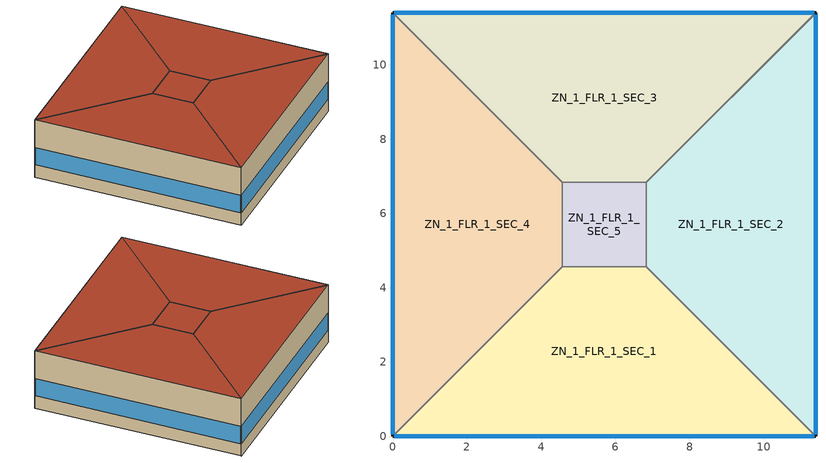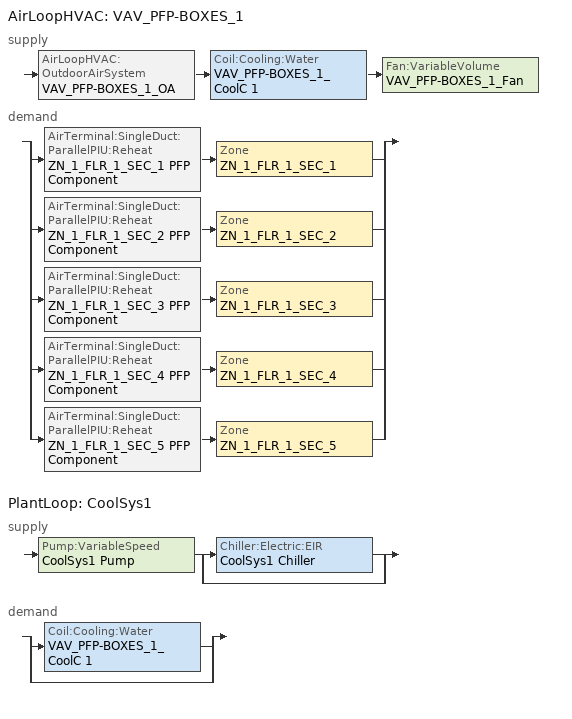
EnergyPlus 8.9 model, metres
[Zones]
ZN_1_FLR_1_SEC_1
 floor ground (Unheated - 8in Slab with Carpet_Ext-slab): 4.57,4.57 6.83,4.57 11.4,0 0,0 z0
 wall outside (Mass_NR_Ext-wall): 0,0 11.4,0 z0:3.5
 wall to ZN_1_FLR_1_SEC_2 (Standard_Int-Wall): 11.4,0 6.83,4.57 z0:3.5
 wall to ZN_1_FLR_1_SEC_5 (Standard_Int-Wall): 6.83,4.57 4.57,4.57 z0:3.5
 wall to ZN_1_FLR_1_SEC_4 (Standard_Int-Wall): 4.57,4.57 0,0 z0:3.5
 window (std_window_UValue_6.809_SHGC_0.25_VT_0.25): 0.05,0 11.35,0 z0.75:1.81
 roof outside (Roof): 0,0 11.4,0 6.83,4.57 4.57,4.57 z3.5
ZN_1_FLR_1_SEC_2
 floor ground (Unheated - 8in Slab with Carpet_Ext-slab): 6.83,4.57 6.83,6.83 11.4,11.4 11.4,0 z0
 wall outside (Mass_NR_Ext-wall): 11.4,0 11.4,11.4 z0:3.5
 wall to ZN_1_FLR_1_SEC_3 (Standard_Int-Wall): 11.4,11.4 6.83,6.83 z0:3.5
 wall to ZN_1_FLR_1_SEC_5 (Standard_Int-Wall): 6.83,6.83 6.83,4.57 z0:3.5
 window (std_window_UValue_6.809_SHGC_0.25_VT_0.25_east): 11.4,0.05 11.4,11.35 z0.75:1.81
 roof outside (Roof): 11.4,0 11.4,11.4 6.83,6.83 6.83,4.57 z3.5
ZN_1_FLR_1_SEC_3
 floor ground (Unheated - 8in Slab with Carpet_Ext-slab): 0,11.4 11.4,11.4 6.83,6.83 4.57,6.83 z0
 wall outside (Mass_NR_Ext-wall): 11.4,11.4 0,11.4 z0:3.5
 wall to ZN_1_FLR_1_SEC_5 (Standard_Int-Wall): 4.57,6.83 6.83,6.83 z0:3.5
 wall to ZN_1_FLR_1_SEC_4 (Standard_Int-Wall): 0,11.4 4.57,6.83 z0:3.5
 window (std_window_UValue_6.809_SHGC_0.25_VT_0.25_north): 11.35,11.4 0.05,11.4 z0.75:1.81
 roof outside (Roof): 4.57,6.83 6.83,6.83 11.4,11.4 0,11.4 z3.5
ZN_1_FLR_1_SEC_4
 floor ground (Unheated - 8in Slab with Carpet_Ext-slab): 0,11.4 4.57,6.83 4.57,4.57 0,0 z0
 wall outside (Mass_NR_Ext-wall): 0,11.4 0,0 z0:3.5
 wall to ZN_1_FLR_1_SEC_5 (Standard_Int-Wall): 4.57,4.57 4.57,6.83 z0:3.5
 window (std_window_UValue_6.809_SHGC_0.25_VT_0.25_west): 0,11.35 0,0.05 z0.75:1.81
 roof outside (Roof): 0,0 4.57,4.57 4.57,6.83 0,11.4 z3.5
ZN_1_FLR_1_SEC_5
 floor ground (Unheated - 8in Slab with Carpet_Ext-slab): 4.57,6.83 6.83,6.83 6.83,4.57 4.57,4.57 z0
 roof outside (Roof): 4.57,4.57 6.83,4.57 6.83,6.83 4.57,6.83 z3.5
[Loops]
AirLoopHVAC 'VAV_PFP-BOXES_1'
 supply: AirLoopHVAC:OutdoorAirSystem 'VAV_PFP-BOXES_1_OA' > Coil:Cooling:Water 'VAV_PFP-BOXES_1_CoolC 1' > Fan:VariableVolume 'VAV_PFP-BOXES_1_Fan'
 demand: split
  | AirTerminal:SingleDuct:ParallelPIU:Reheat 'ZN_1_FLR_1_SEC_1 PFP Component' > Zone 'ZN_1_FLR_1_SEC_1'
  | AirTerminal:SingleDuct:ParallelPIU:Reheat 'ZN_1_FLR_1_SEC_2 PFP Component' > Zone 'ZN_1_FLR_1_SEC_2'
  | AirTerminal:SingleDuct:ParallelPIU:Reheat 'ZN_1_FLR_1_SEC_3 PFP Component' > Zone 'ZN_1_FLR_1_SEC_3'
  | AirTerminal:SingleDuct:ParallelPIU:Reheat 'ZN_1_FLR_1_SEC_4 PFP Component' > Zone 'ZN_1_FLR_1_SEC_4'
  | AirTerminal:SingleDuct:ParallelPIU:Reheat 'ZN_1_FLR_1_SEC_5 PFP Component' > Zone 'ZN_1_FLR_1_SEC_5'
PlantLoop 'CoolSys1'
 supply: Pump:VariableSpeed 'CoolSys1 Pump' > split
  | Chiller:Electric:EIR 'CoolSys1 Chiller'
  | bypass
 demand: split
  | Coil:Cooling:Water 'VAV_PFP-BOXES_1_CoolC 1'
  | bypass
[Building]
Coolroof_IDF: North Axis {deg}=0; Terrain=City; Loads Convergence Tolerance Value=0.04; Temperature Convergence Tolerance Value {deltaC}=0.2; Solar Distribution=FullInteriorAndExterior; Maximum Number of Warmup Days=25; Minimum Number of Warmup Days=6
[SizingPeriod:WeatherFileDays] Begin Month=1; Begin Day of Month=1; End Month=12; End Day of Month=31; Use Weather File Daylight Saving Period=No; Use Weather File Rain and Snow Indicators=No
Name | Day of Week for Start Day
SummerDesignPeriod | SummerDesignDay
WinterDesignPeriod | WinterDesignDay
[Site:GroundTemperature:BuildingSurface]
25, 25, 25, 25, 25, 25, 25, 25, 25, 25, 25, 25
[Material] Thermal Absorptance=0.9
Name | Roughness | Thickness {m} | Conductivity {W/m-K} | Density {kg/m3} | Specific Heat {J/kg-K} | Solar Absorptance | Visible Absorptance
Roof Coating | Rough | 0.01 | 0.88 | 2800 | 896 | 0.66 | 0.66
GP01 1/2 GYPSUM | Smooth | 0.0127 | 0.16 | 800 | 1090 | 0.7 | 0.5
1IN Stucco | Smooth | 0.0253 | 0.6918 | 1858 | 837 | 0.92 | 0.92
8IN Concrete HW | MediumRough | 0.2033 | 1.7296 | 2243 | 837 | 0.65 | 0.65
1/2IN Gypsum | Smooth | 0.0127 | 0.16 | 784.9 | 830 | 0.92 | 0.92
MAT-CC05 8 HW CONCRETE | Rough | 0.2032 | 1.311 | 2240 | 836.8 | 0.7 | 0.7
Std Wood 6inch | MediumSmooth | 0.15 | 0.12 | 540 | 1210 | 0.7 | 0.7
Wall Insulation | MediumRough | 0.05 | 0.045 | 265 | 836.8 | 0.7 | 0.7
Roof Plaster | Rough | 0.012 | 0.88 | 2800 | 896 | 0.7 | 0.7
Concrete Reinforced (2% Steel) | MediumRough | 0.152 | 2.5 | 2400 | 1000 | 0.6 | 0.6
Gypsum Plasterboard | Rough | 0.012 | 0.25 | 900 | 1000 | 0.5 | 0.5
[Material:NoMass] Thermal Absorptance=0.9; Solar Absorptance=0.7
Name | Roughness | Thermal Resistance {m2-K/W} | Visible Absorptance
CP02 CARPET PAD | VeryRough | 0.2165 | 0.8
Insulation | MediumRough | 0.001 | 0.7
[WindowMaterial:Glazing]
Theoretical Glass [167]: Optical Data Type=SpectralAverage; Thickness {m}=0.003; Solar Transmittance at Normal Incidence=0.2374; Front Side Solar Reflectance at Normal Incidence=0.7126; Back Side Solar Reflectance at Normal Incidence=0.7126; Visible Transmittance at Normal Incidence=0.2512; Front Side Visible Reflectance at Normal Incidence=0.6988; Back Side Visible Reflectance at Normal Incidence=0.6988; Infrared Transmittance at Normal Incidence=0; Front Side Infrared Hemispherical Emissivity=0.985; Back Side Infrared Hemispherical Emissivity=0.985; Conductivity {W/m-K}=2.1073; Dirt Correction Factor for Solar and Visible Transmittance=1; Solar Diffusing=No
[Construction]
InteriorFurnishings: Std Wood 6inch
std_window_UValue_6.809_SHGC_0.25_VT_0.25; std_window_UValue_6.809_SHGC_0.25_VT_0.25_east; std_window_UValue_6.809_SHGC_0.25_VT_0.25_north; std_window_UValue_6.809_SHGC_0.25_VT_0.25_west: Theoretical Glass [167]
Standard_Int-Wall: GP01 1/2 GYPSUM, GP01 1/2 GYPSUM
Mass_NR_Ext-wall: 1IN Stucco, Wall Insulation, 8IN Concrete HW, 1/2IN Gypsum
Unheated - 8in Slab with Carpet_Ext-slab: MAT-CC05 8 HW CONCRETE, CP02 CARPET PAD
Roof: Roof Coating, Roof Plaster, Insulation, Concrete Reinforced (2% Steel), Gypsum Plasterboard
[Zone] Type=1; Multiplier=1; Ceiling Height {m}=3.5; Floor Area {m2}=AutoCalculate; Part of Total Floor Area=Yes
Name | Volume {m3}
ZN_1_FLR_1_SEC_1; ZN_1_FLR_1_SEC_2; ZN_1_FLR_1_SEC_3; ZN_1_FLR_1_SEC_4 | 109.2739
ZN_1_FLR_1_SEC_5 | 17.9044
[InternalMass] Construction=InteriorFurnishings
Name | Zone | Surface Area {m2}
ZN_1_FLR_1_SEC_1 Internal Mass | ZN_1_FLR_1_SEC_1 | 323.8302
ZN_1_FLR_1_SEC_2 Internal Mass | ZN_1_FLR_1_SEC_2 | 323.8302
ZN_1_FLR_1_SEC_3 Internal Mass | ZN_1_FLR_1_SEC_3 | 323.8302
ZN_1_FLR_1_SEC_4 Internal Mass | ZN_1_FLR_1_SEC_4 | 323.8302
ZN_1_FLR_1_SEC_5 Internal Mass | ZN_1_FLR_1_SEC_5 | 1904.68
[People] Number of People Schedule=BLDG_OCC_SCH; Number of People Calculation Method=Area/Person; Zone Floor Area per Person {m2/person}=6.94; Fraction Radiant=0.3; Sensible Heat Fraction=AUTOCALCULATE; Activity Level Schedule=ACTIVITY_SCH; Carbon Dioxide Generation Rate {m3/s-W}=3.82E-8; Enable ASHRAE 55 Comfort Warnings=No; Mean Radiant Temperature Calculation Type=ZoneAveraged; Work Efficiency Schedule=WORK_EFF_SCH; Clothing Insulation Calculation Method=ClothingInsulationSchedule; Clothing Insulation Schedule=CLOTHING_SCH; Air Velocity Schedule=AIR_VELO_SCH; Thermal Comfort Model 1 Type=FANGER
Name | Zone or ZoneList
ZN_1_FLR_1_SEC_1 People | ZN_1_FLR_1_SEC_1
ZN_1_FLR_1_SEC_2 People | ZN_1_FLR_1_SEC_2
ZN_1_FLR_1_SEC_3 People | ZN_1_FLR_1_SEC_3
ZN_1_FLR_1_SEC_4 People | ZN_1_FLR_1_SEC_4
ZN_1_FLR_1_SEC_5 People | ZN_1_FLR_1_SEC_5
[Lights] Schedule=BLDG_LIGHT_SCH; Design Level Calculation Method=Watts/Area; Watts per Zone Floor Area {W/m2}=10.8; Return Air Fraction=0; Fraction Radiant=0.7; Fraction Visible=0.2; Fraction Replaceable=1; Return Air Fraction Calculated from Plenum Temperature=No
Name | Zone or ZoneList
ZN_1_FLR_1_SEC_1_Lights | ZN_1_FLR_1_SEC_1
ZN_1_FLR_1_SEC_2_Lights | ZN_1_FLR_1_SEC_2
ZN_1_FLR_1_SEC_3_Lights | ZN_1_FLR_1_SEC_3
ZN_1_FLR_1_SEC_4_Lights | ZN_1_FLR_1_SEC_4
ZN_1_FLR_1_SEC_5_Lights | ZN_1_FLR_1_SEC_5
[ElectricEquipment] Schedule=BLDG_EQUIP_SCH; Design Level Calculation Method=Watts/Area; Watts per Zone Floor Area {W/m2}=16.15; Fraction Latent=0; Fraction Radiant=0.5; Fraction Lost=0
Name | Zone or ZoneList
ZN_1_FLR_1_SEC_1_PlugMisc_Equip | ZN_1_FLR_1_SEC_1
ZN_1_FLR_1_SEC_2_PlugMisc_Equip | ZN_1_FLR_1_SEC_2
ZN_1_FLR_1_SEC_3_PlugMisc_Equip | ZN_1_FLR_1_SEC_3
ZN_1_FLR_1_SEC_4_PlugMisc_Equip | ZN_1_FLR_1_SEC_4
ZN_1_FLR_1_SEC_5_PlugMisc_Equip | ZN_1_FLR_1_SEC_5
[ZoneInfiltration:DesignFlowRate] Schedule=INFIL_SCH; Design Flow Rate Calculation Method=Flow/Zone; Constant Term Coefficient=1; Temperature Term Coefficient=0; Velocity Term Coefficient=0; Velocity Squared Term Coefficient=0
Name | Zone or ZoneList | Design Flow Rate {m3/s}
ZN_1_FLR_1_SEC_1_Infiltration | ZN_1_FLR_1_SEC_1 | 0.0512731
ZN_1_FLR_1_SEC_2_Infiltration | ZN_1_FLR_1_SEC_2 | 0.0512731
ZN_1_FLR_1_SEC_3_Infiltration | ZN_1_FLR_1_SEC_3 | 0.0512731
ZN_1_FLR_1_SEC_4_Infiltration | ZN_1_FLR_1_SEC_4 | 0.0512731
ZN_1_FLR_1_SEC_5_Infiltration | ZN_1_FLR_1_SEC_5 | 0.301574
[DesignSpecification:OutdoorAir] Outdoor Air Method=Flow/Zone; Outdoor Air Flow per Person {m3/s-person}=0; Outdoor Air Flow per Zone Floor Area {m3/s-m2}=0; Outdoor Air Flow Air Changes per Hour {1/hr}=0
Name | Outdoor Air Flow per Zone {m3/s}
ZN_1_FLR_1_SEC_1 OA Design Spec; ZN_1_FLR_1_SEC_2 OA Design Spec; ZN_1_FLR_1_SEC_3 OA Design Spec; ZN_1_FLR_1_SEC_4 OA Design Spec | 0.0644017
ZN_1_FLR_1_SEC_5 OA Design Spec | 0.378793
[DesignSpecification:ZoneAirDistribution] Zone Air Distribution Effectiveness in Cooling Mode=1; Zone Air Distribution Effectiveness in Heating Mode=1; Zone Secondary Recirculation Fraction=0
ZN_1_FLR_1_SEC_1 Air Dist Design Spec; ZN_1_FLR_1_SEC_2 Air Dist Design Spec; ZN_1_FLR_1_SEC_3 Air Dist Design Spec; ZN_1_FLR_1_SEC_4 Air Dist Design Spec; ZN_1_FLR_1_SEC_5 Air Dist Design Spec
[Sizing:Zone] Zone Cooling Design Supply Air Temperature Input Method=SupplyAirTemperature; Zone Cooling Design Supply Air Temperature {C}=14; Zone Heating Design Supply Air Temperature Input Method=SupplyAirTemperature; Zone Heating Design Supply Air Temperature {C}=40; Zone Cooling Design Supply Air Humidity Ratio {kgWater/kgDryAir}=0.0085; Zone Heating Design Supply Air Humidity Ratio {kgWater/kgDryAir}=0.008; Cooling Design Air Flow Method=DesignDay; Cooling Minimum Air Flow Fraction=0; Heating Design Air Flow Method=DesignDay; Heating Design Air Flow Rate {m3/s}=0
Name | Design Specification Outdoor Air Object | Design Specification Zone Air Distribution Object
ZN_1_FLR_1_SEC_1 | ZN_1_FLR_1_SEC_1 OA Design Spec | ZN_1_FLR_1_SEC_1 Air Dist Design Spec
ZN_1_FLR_1_SEC_2 | ZN_1_FLR_1_SEC_2 OA Design Spec | ZN_1_FLR_1_SEC_2 Air Dist Design Spec
ZN_1_FLR_1_SEC_3 | ZN_1_FLR_1_SEC_3 OA Design Spec | ZN_1_FLR_1_SEC_3 Air Dist Design Spec
ZN_1_FLR_1_SEC_4 | ZN_1_FLR_1_SEC_4 OA Design Spec | ZN_1_FLR_1_SEC_4 Air Dist Design Spec
ZN_1_FLR_1_SEC_5 | ZN_1_FLR_1_SEC_5 OA Design Spec | ZN_1_FLR_1_SEC_5 Air Dist Design Spec
[Sizing:System]
VAV_PFP-BOXES_1: Type of Load to Size On=Sensible; Design Outdoor Air Flow Rate {m3/s}=AUTOSIZE; Central Heating Maximum System Air Flow Ratio=0.3; Preheat Design Temperature {C}=7; Preheat Design Humidity Ratio {kgWater/kgDryAir}=0.008; Precool Design Temperature {C}=12.8; Precool Design Humidity Ratio {kgWater/kgDryAir}=0.008; Central Cooling Design Supply Air Temperature {C}=12.8; Central Heating Design Supply Air Temperature {C}=16.7; Type of Zone Sum to Use=NonCoincident; 100% Outdoor Air in Cooling=No; 100% Outdoor Air in Heating=No; Central Cooling Design Supply Air Humidity Ratio {kgWater/kgDryAir}=0.0085; Central Heating Design Supply Air Humidity Ratio {kgWater/kgDryAir}=0.008; Cooling Supply Air Flow Rate Method=DesignDay; Cooling Supply Air Flow Rate {m3/s}=0; Heating Supply Air Flow Rate Method=DesignDay; Heating Supply Air Flow Rate {m3/s}=0; System Outdoor Air Method=VentilationRateProcedure; Zone Maximum Outdoor Air Fraction=1; Cooling Design Capacity Method=CoolingDesignCapacity; Cooling Design Capacity {W}=autosize; Heating Design Capacity Method=HeatingDesignCapacity; Heating Design Capacity {W}=autosize; Central Cooling Capacity Control Method=OnOff
[Sizing:Plant]
CoolSys1: Loop Type=Cooling; Design Loop Exit Temperature {C}=6.67; Loop Design Temperature Difference {deltaC}=6.67
[ZoneControl:Thermostat] Control Type Schedule=Dual Zone Control Type Sched
Name | Zone or ZoneList | Control 1
ZN_1_FLR_1_SEC_1 Thermostat | ZN_1_FLR_1_SEC_1 | ZN_1_FLR_1_SEC_1 DualSPSched
ZN_1_FLR_1_SEC_2 Thermostat | ZN_1_FLR_1_SEC_2 | ZN_1_FLR_1_SEC_2 DualSPSched
ZN_1_FLR_1_SEC_3 Thermostat | ZN_1_FLR_1_SEC_3 | ZN_1_FLR_1_SEC_3 DualSPSched
ZN_1_FLR_1_SEC_4 Thermostat | ZN_1_FLR_1_SEC_4 | ZN_1_FLR_1_SEC_4 DualSPSched
ZN_1_FLR_1_SEC_5 Thermostat | ZN_1_FLR_1_SEC_5 | ZN_1_FLR_1_SEC_5 DualSPSched
[ThermostatSetpoint:DualSetpoint] Heating Setpoint Temperature Schedule=HtgSetP_Sch; Cooling Setpoint Temperature Schedule=ClgSetP_Sch
ZN_1_FLR_1_SEC_1 DualSPSched; ZN_1_FLR_1_SEC_2 DualSPSched; ZN_1_FLR_1_SEC_3 DualSPSched; ZN_1_FLR_1_SEC_4 DualSPSched; ZN_1_FLR_1_SEC_5 DualSPSched
[AirTerminal:SingleDuct:ParallelPIU:Reheat] Availability Schedule=ALWAYS_ON; Maximum Primary Air Flow Rate {m3/s}=AUTOSIZE; Maximum Secondary Air Flow Rate {m3/s}=AUTOSIZE; Minimum Primary Air Flow Fraction=AUTOSIZE; Fan On Flow Fraction=AUTOSIZE; Maximum Hot Water or Steam Flow Rate {m3/s}=AUTOSIZE; Minimum Hot Water or Steam Flow Rate {m3/s}=0; Convergence Tolerance=0.0005
Name | Fan | Reheat Coil
ZN_1_FLR_1_SEC_1 PFP Component | ZN_1_FLR_1_SEC_1 PFP fan | ZN_1_FLR_1_SEC_1 PFP reheat coil
ZN_1_FLR_1_SEC_2 PFP Component | ZN_1_FLR_1_SEC_2 PFP fan | ZN_1_FLR_1_SEC_2 PFP reheat coil
ZN_1_FLR_1_SEC_3 PFP Component | ZN_1_FLR_1_SEC_3 PFP fan | ZN_1_FLR_1_SEC_3 PFP reheat coil
ZN_1_FLR_1_SEC_4 PFP Component | ZN_1_FLR_1_SEC_4 PFP fan | ZN_1_FLR_1_SEC_4 PFP reheat coil
ZN_1_FLR_1_SEC_5 PFP Component | ZN_1_FLR_1_SEC_5 PFP fan | ZN_1_FLR_1_SEC_5 PFP reheat coil
[Zone equipment]
ZN_1_FLR_1_SEC_1: ZN_1_FLR_1_SEC_1 PFP Component
ZN_1_FLR_1_SEC_2: ZN_1_FLR_1_SEC_2 PFP Component
ZN_1_FLR_1_SEC_3: ZN_1_FLR_1_SEC_3 PFP Component
ZN_1_FLR_1_SEC_4: ZN_1_FLR_1_SEC_4 PFP Component
ZN_1_FLR_1_SEC_5: ZN_1_FLR_1_SEC_5 PFP Component
[Fan:ConstantVolume] Availability Schedule=HVACOperationSchd; Fan Total Efficiency=0.6; Pressure Rise {Pa}=0.6; Maximum Flow Rate {m3/s}=AUTOSIZE; Motor Efficiency=0.9; Motor In Airstream Fraction=1
ZN_1_FLR_1_SEC_1 PFP fan; ZN_1_FLR_1_SEC_2 PFP fan; ZN_1_FLR_1_SEC_3 PFP fan; ZN_1_FLR_1_SEC_4 PFP fan; ZN_1_FLR_1_SEC_5 PFP fan
[Fan:VariableVolume]
VAV_PFP-BOXES_1_Fan: Availability Schedule=HVACOperationSchd; Fan Total Efficiency=0.6; Pressure Rise {Pa}=500; Maximum Flow Rate {m3/s}=AUTOSIZE; Fan Power Minimum Flow Rate Input Method=Fraction; Fan Power Minimum Flow Fraction=0.6; Motor Efficiency=0.9; Motor In Airstream Fraction=1; Fan Power Coefficient 1=0.0407599; Fan Power Coefficient 2=0.088045; Fan Power Coefficient 3=-0.0729261; Fan Power Coefficient 4=0.94374; Fan Power Coefficient 5=0
[Coil:Cooling:Water]
VAV_PFP-BOXES_1_CoolC 1: Availability Schedule=ALWAYS_ON; Design Water Flow Rate {m3/s}=AUTOSIZE; Design Air Flow Rate {m3/s}=AUTOSIZE; Design Inlet Water Temperature {C}=AUTOSIZE; Design Inlet Air Temperature {C}=AUTOSIZE; Design Outlet Air Temperature {C}=AUTOSIZE; Design Inlet Air Humidity Ratio {kgWater/kgDryAir}=AUTOSIZE; Design Outlet Air Humidity Ratio {kgWater/kgDryAir}=AUTOSIZE; Type of Analysis=SimpleAnalysis; Heat Exchanger Configuration=CrossFlow
[Coil:Heating:Electric] Availability Schedule=ALWAYS_ON; Efficiency=1; Nominal Capacity {W}=AUTOSIZE
ZN_1_FLR_1_SEC_1 PFP reheat coil; ZN_1_FLR_1_SEC_2 PFP reheat coil; ZN_1_FLR_1_SEC_3 PFP reheat coil; ZN_1_FLR_1_SEC_4 PFP reheat coil; ZN_1_FLR_1_SEC_5 PFP reheat coil
[Controller:WaterCoil]
VAV_PFP-BOXES_1_CoolC 1_Controller: Control Variable=Temperature; Action=Reverse; Actuator Variable=Flow; Maximum Actuated Flow {m3/s}=AUTOSIZE; Minimum Actuated Flow {m3/s}=0
[Controller:OutdoorAir]
VAV_PFP-BOXES_1_OA_Controller: Minimum Outdoor Air Flow Rate {m3/s}=AUTOSIZE; Maximum Outdoor Air Flow Rate {m3/s}=AUTOSIZE; Economizer Control Type=NoEconomizer; Economizer Control Action Type=ModulateFlow; Economizer Maximum Limit Dry-Bulb Temperature {C}=28; Economizer Maximum Limit Enthalpy {J/kg}=64000; Economizer Minimum Limit Dry-Bulb Temperature {C}=-100; Lockout Type=NoLockout; Minimum Limit Type=FixedMinimum; Minimum Outdoor Air Schedule=MinOA_Sched; High Humidity Control=No; Heat Recovery Bypass Control Type=BypassWhenOAFlowGreaterThanMinimum
[AirLoopHVAC]
VAV_PFP-BOXES_1: Design Supply Air Flow Rate {m3/s}=AUTOSIZE
[Pump:VariableSpeed]
CoolSys1 Pump: Design Maximum Flow Rate {m3/s}=AUTOSIZE; Design Pump Head {Pa}=179352; Design Power Consumption {W}=AUTOSIZE; Motor Efficiency=0.9; Fraction of Motor Inefficiencies to Fluid Stream=0; Coefficient 1 of the Part Load Performance Curve=0; Coefficient 2 of the Part Load Performance Curve=1; Coefficient 3 of the Part Load Performance Curve=0; Coefficient 4 of the Part Load Performance Curve=0; Design Minimum Flow Rate {m3/s}=0; Pump Control Type=Intermittent
[Chiller:Electric:EIR]
CoolSys1 Chiller: Reference Capacity {W}=AUTOSIZE; Reference COP {W/W}=3.1; Reference Leaving Chilled Water Temperature {C}=6.67; Reference Entering Condenser Fluid Temperature {C}=29.4; Reference Chilled Water Flow Rate {m3/s}=AUTOSIZE; Reference Condenser Fluid Flow Rate {m3/s}=AUTOSIZE; Cooling Capacity Function of Temperature Curve=CoolSys1 Chiller ClgCapFuncTempCurve; Electric Input to Cooling Output Ratio Function of Temperature Curve=CoolSys1 Chiller EirFuncTempCurve; Electric Input to Cooling Output Ratio Function of Part Load Ratio Curve=CoolSys1 Chiller EirFuncPlrCurve; Minimum Part Load Ratio=0.15; Maximum Part Load Ratio=1; Optimum Part Load Ratio=1; Minimum Unloading Ratio=0.25; Condenser Type=AirCooled; Condenser Fan Power Ratio {W/W}=0; Leaving Chilled Water Lower Temperature Limit {C}=2; Chiller Flow Mode=ConstantFlow; Design Heat Recovery Water Flow Rate {m3/s}=0; Sizing Factor=1
[PlantLoop]
CoolSys1: Fluid Type=Water; Plant Equipment Operation Scheme=CoolSys1 Loop Operation Scheme List; Maximum Loop Temperature {C}=98; Minimum Loop Temperature {C}=1; Maximum Loop Flow Rate {m3/s}=AUTOSIZE; Minimum Loop Flow Rate {m3/s}=0; Plant Loop Volume {m3}=AUTOSIZE; Load Distribution Scheme=Optimal
[PlantEquipmentList]
CoolSys1 Equipment List: CoolSys1 Chiller
[PlantEquipmentOperation:CoolingLoad]
CoolSys1 Operation Scheme: Load Range 1 Lower Limit {W}=0; Load Range 1 Upper Limit {W}=100000000000000; Range 1 Equipment List=CoolSys1 Equipment List
[PlantEquipmentOperationSchemes]
CoolSys1 Loop Operation Scheme List: Control Scheme 1=CoolSys1 Operation Scheme; Control Scheme 1 Schedule=PlantOnSched
[AvailabilityManager:NightCycle]
VAV_PFP-BOXES_1 Availability Manager: Applicability Schedule=Always_On; Fan Schedule=HVACOperationSchd; Control Type=CycleOnAny; Thermostat Tolerance {deltaC}=1; Cycling Run Time Control Type=FixedRunTime; Cycling Run Time {s}=1800
[SetpointManager:Scheduled]
CoolSys1 Loop Setpoint Manager: Control Variable=Temperature; Schedule=CW-Loop-Temp-Schedule; Setpoint Node or NodeList=CoolSys1 Supply Outlet Node
[SetpointManager:OutdoorAirReset]
VAV_PFP-BOXES_1 SAT Setpoint: Control Variable=Temperature; Setpoint at Outdoor Low Temperature {C}=15.5; Outdoor Low Temperature {C}=15.5; Setpoint at Outdoor High Temperature {C}=12.8; Outdoor High Temperature {C}=21; Setpoint Node or NodeList=VAV_PFP-BOXES_1 Supply Equipment Outlet Node
[SetpointManager:MixedAir] Control Variable=Temperature
Name | Setpoint Node or NodeList
VAV_PFP-BOXES_1_CoolC 1 SAT Manager | VAV_PFP-BOXES_1_CoolC 1-VAV_PFP-BOXES_1_FanNode
VAV_PFP-BOXES_1 OA Mixed Air Temp Manager | VAV_PFP-BOXES_1_OA-VAV_PFP-BOXES_1_CoolC 1Node
[Schedule:Compact]
BLDG_LIGHT_SCH: Through: 12/31, For: Weekdays Saturday, Until: 08:00, 0, Until: 09:00, .9, Until: 11:00, .9, Until: 18:00, 0.9, Until: 19:00, .1, Until: 24:00, 0, For: SummerDesignDay, Until: 24:00, 1, For: WinterDesignDay, Until: 24:00, 0, For: Sunday Holidays AllOtherDays, Until: 24:00, 0.01
BLDG_EQUIP_SCH: Through: 12/31, For: Weekdays, Until: 08:00, .1, Until: 09:00, .05, Until: 11:00, .9, Until: 18:00, 0.9, Until: 19:00, .1, Until: 24:00, 0.1, For: SummerDesignDay, Until: 24:00, 1, For: WinterDesignDay, Until: 24:00, 0, For: Sunday Holidays AllOtherDays, Until: 24:00, 0.3
BLDG_OCC_SCH: Through: 12/31, For: Weekdays Saturday, Until: 08:00, 0, Until: 09:00, .1, Until: 11:00, .9, Until: 18:00, 0.9, Until: 19:00, 0, Until: 24:00, 0, For: SummerDesignDay, Until: 08:00, 0, Until: 19:00, 1, Until: 24:00, 0, For: WinterDesignDay, Until: 24:00, 0, For: Sunday Holidays AllOtherDays, Until: 08:00, 0, Until: 19:00, 0, Until: 24:00, 0
INFIL_SCH: Through: 12/31, For: Weekdays Saturday SummerDesignDay, Until: 08:00, 1, Until: 19:00, 0, Until: 24:00, 1, For: WinterDesignDay, Until: 06:00, 1, Until: 18:00, 0, Until: 24:00, 1, For: Sunday Holidays AllOtherDays, Until: 24:00, 1
ALWAYS_ON; PlantOnSched; MinOA_Sched: Through: 12/31, For: AllDays, Until: 24:00, 1
HVACOperationSchd: Through: 12/31, For: Weekdays Saturday SummerDesignDay, Until: 07:00, 0, Until: 18:00, 1, Until: 24:00, 0, For: WinterDesignDay, Until: 08:00, 0, Until: 18:00, 1, Until: 24:00, 0, For: Sunday Holidays AllOtherDays, Until: 24:00, 0
HTGSETP_SCH: Through: 12/31, For: Weekdays Saturday, Until: 07:00, 4, Until: 18:00, 21, Until: 24:00, 4, For SummerDesignDay, Until: 24:00, 4, For: WinterDesignDay, Until: 24:00, 21, For: Sunday Holidays AllOtherDays, Until: 24:00, 4
CLGSETP_SCH: Through: 12/31, For: Weekdays Saturday SummerDesignDay, Until: 7:00, 40, Until: 9:00, 24, Until: 18:00, 24, Until: 24:00, 40, For WinterDesignDay, Until: 24:00, 40, For: Sunday Holidays AllOtherDays, Until: 24:00, 40
Dual Zone Control Type Sched: Through: 12/31, For: AllDays, Until: 24:00, 4
CW-Loop-Temp-Schedule: Through: 12/31, For: AllDays, Until: 24:00, 6.7
ACTIVITY_SCH: Through: 12/31, For: AllDays, Until: 24:00, 120
WORK_EFF_SCH: Through: 12/31, For: AllDays, Until: 24:00, 0
AIR_VELO_SCH: Through: 12/31, For: AllDays, Until: 24:00, 0.2
CLOTHING_SCH: Through: 04/30, For: AllDays, Until: 24:00, 1, Through: 09/30, For: AllDays, Until: 24:00, 0.5, Through: 12/31, For: AllDays, Until: 24:00, 1
[Curve:Quadratic]
CoolSys1 Chiller EirFuncPlrCurve: Coefficient1 Constant=0.222903; Coefficient2 x=0.313387; Coefficient3 x**2=0.46371; Minimum Value of x=0; Maximum Value of x=1
[Curve:Biquadratic] Minimum Value of x=5; Maximum Value of x=10; Minimum Value of y=24; Maximum Value of y=35
Name | Coefficient1 Constant | Coefficient2 x | Coefficient3 x**2 | Coefficient4 y | Coefficient5 y**2 | Coefficient6 x*y
CoolSys1 Chiller ClgCapFuncTempCurve | 0.257896 | 0.0389016 | -0.00021708 | 0.0468684 | -0.00094284 | -0.00034344
CoolSys1 Chiller EirFuncTempCurve | 0.933884 | -0.058212 | 0.00450036 | 0.00243 | 0.000486 | -0.001215
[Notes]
Building Description
Start SimMetaData
WeatherFileName=NewDelhi
RoofConstruction=Insulation Entirely Above Deck
ExtWallConstruction=Mass
End SimMetaData
Start WebInterface Parameters
APPENDIX_G_TYPES=9
AVERAGE_INFILTRATION_RATE_INPUT=SmartDefault
BUILDING_DESCRIPTION=Coolroof_IDF
BUILDING_FENESTRATION_INPUT=SmartDefault
BUILDING_TYPE=Office/Professional
CELL_EFFICIENCY=10.0
CONTROL_TYPE=Stepped
COOLING_COP_INPUT=SmartDefault
COUNTRY=USA
COVERAGE_SURFACES=Roof Only
DAYLIGHTING_ILLUMINANCE_SETPOINT=398
ELECTRICAL_PLUG_INTENSITY_INPUT=SmartDefault
EXTERIOR_LIGHTING_INPUT=SmartDefault
FAN_STATIC_PRESSURE_INPUT=SmartDefault
FLOOR_TO_FLOOR_HEIGHT=3.80
GAS_APPLIANCE_INTENSITY_INPUT=SmartDefault
GEOCHG=false
GEOMETRY_CONFIGURATION=1
HEATING_COP_INPUT=SmartDefault
HEATING_EFFICIENCY_INPUT=SmartDefault
HVAC_TYPE=1
IDF_UPLOAD=0
INSTALLATION_TYPE=1
INSTALLATION_TYPE_CAPACITY=0.00
INSTALLATION_TYPE_PERCENT=5
INVERTER_EFFICIENCY=89
LIGHT_INTENSITY_INPUT=SmartDefault
MODEL=Detailed
MOTORIZED_DAMPER=0
NUMBER_OF_FLOORS=1
NUMBER_OF_STEPS=3
OUTSIDE_AIR_VENTILATION_PER_AREA_INPUT=SmartDefault
OUTSIDE_AIR_VENTILATION_PER_PERSON_INPUT=SmartDefault
PEOPLE_DENSITY_INPUT=SmartDefault
ROOF_TYPE=Insulation Entirely above Deck
ROOF_TYPE_INPUT=CUSTOM
STORAGE_SET_POINT=60
STORAGE_SET_POINT_TEMP=80
STORAGE_SET_POINT_TYPE=Natural Gas
TARGETED_STANDARD=ASHRAE 90.1-2007
TOTAL_FAN_EFFICIENCY_INPUT=SmartDefault
WALL_TYPE=Mass
WALL_TYPE_INPUT=CUSTOM
WATER_USE=0.0000
WATER_USE_PER=per hour
WATER_USE_TEMP=40
ZONE_LAYOUT=1
ZONE_TERMINAL_FAN_STATIC_PRESSURE_INPUT=SmartDefault
End WebInterface Parameters
Number of Zones: 5
